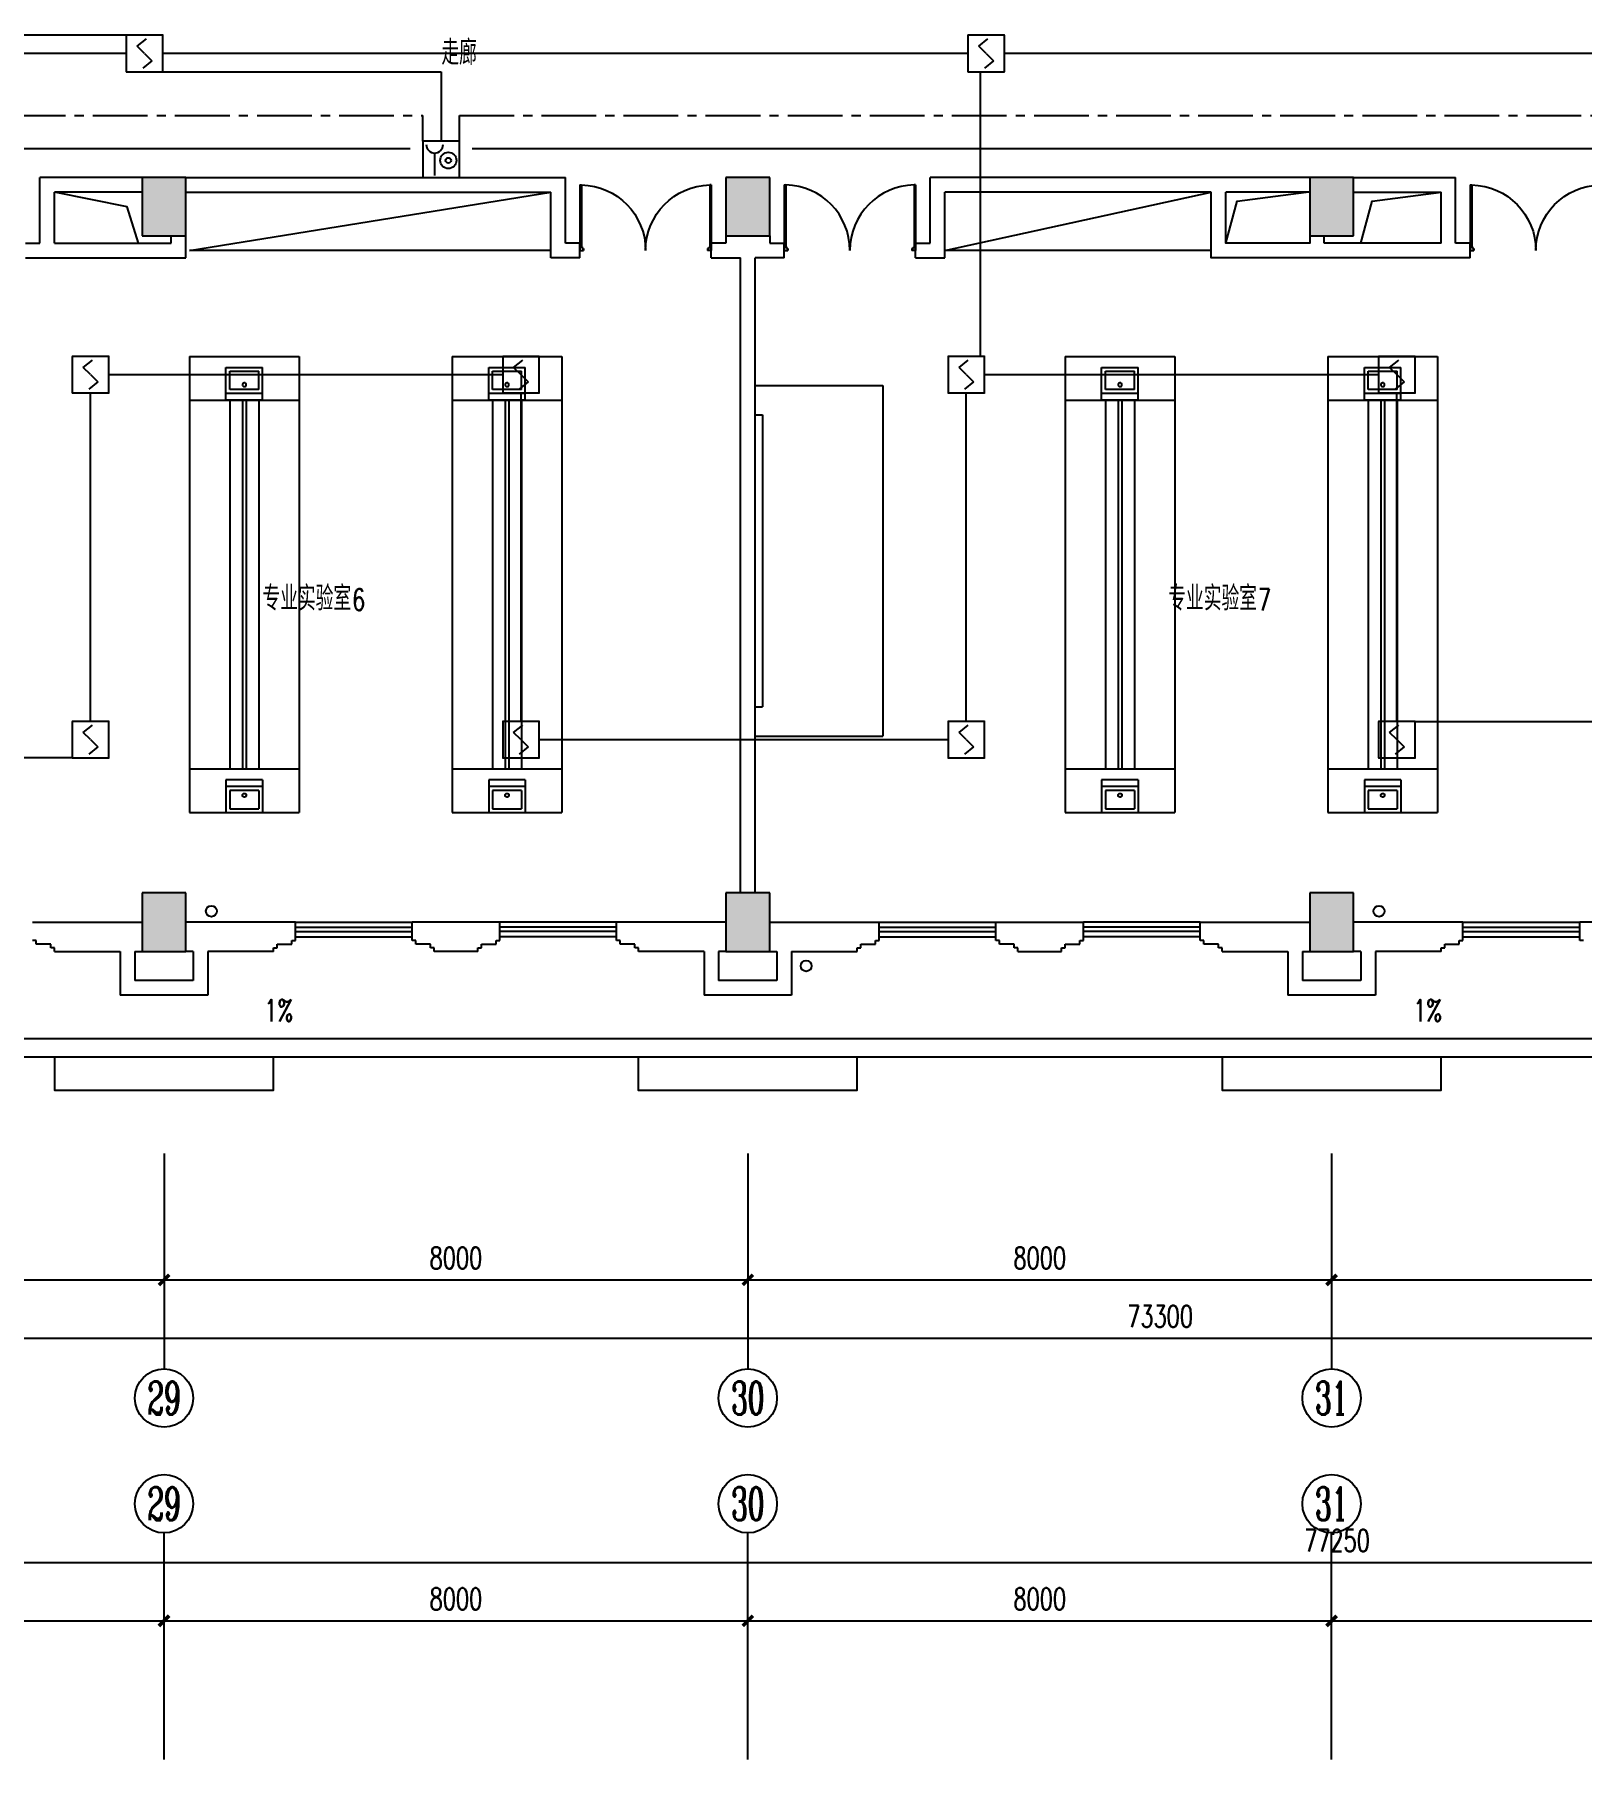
# Model space of a CAD drawing. Extents: x 190999 to 918899, y -200814 to 215286.
# Drawn here: x 586010 to 607210, y -57685 to -34054 of the extents above; entities that cross this region are included whole.
import ezdxf
from ezdxf.enums import TextEntityAlignment as Align

# ---------------------------------------------------------------- set-up
doc = ezdxf.new("R2010")
doc.units = 0
doc.header["$LTSCALE"] = 1000
doc.header["$MEASUREMENT"] = 0
doc.linetypes.add('CENTER2', pattern=[1.125, 0.75, -0.125, 0.125, -0.125])
doc.layers.get('Defpoints').update_dxf_attribs({"color": 1})
for name, color, linetype in [('00-EQUIP', 3, 'Continuous'), ('00-WIRE-4', 6, 'Continuous'), ('A-墙线', 2, 'Continuous'), ('A-外包装修', 250, 'Continuous'), ('A-外窗', 145, 'Continuous'), ('A-家具', 250, 'Continuous'), ('A-门', 167, 'Continuous'), ('AXIS', 3, 'Continuous'), ('AXIS_TEXT', 7, 'Continuous'), ('COLUMN', 2, 'Continuous'), ('PUB_HATCH', 250, 'Continuous'), ('PUB_TEXT', 7, 'Continuous'), ('屋面排水', 4, 'Continuous'), ('房间名称', 7, 'Continuous'), ('洞口线', 165, 'Continuous'), ('雨水管', 151, 'Continuous'), ('雨水管口', 6, 'Continuous')]:
    doc.layers.add(name, color=color, linetype=linetype)
doc.styles.add('_TCH_AXIS', font='COMPLEX', dxfattribs={"bigfont": 'GBCBIG'})
doc.styles.add('_TCH_DIM', font='SIMPLEX', dxfattribs={"bigfont": 'GBCBIG'})
doc.styles.add('COMPLEX', font='COMPLEX')
doc.styles.add('DIM_FONT', font='SIMPLEX', dxfattribs={"width": 0.7, "bigfont": 'GBCBIG'})
doc.styles.get("Standard").update_dxf_attribs({"font": 'simhei.ttf'})
doc.styles.add('XXK', font='romans.shx', dxfattribs={"width": 0.75, "bigfont": 'hzf.shx'})
doc.styles.add('zz-1', font='arial.ttf', dxfattribs={"width": 0.8})
doc.linetypes.add('4INE', pattern='A,1,-0.15,["4",XXK,S=0.3,R=0,X=-0.1,Y=-0.1],-0.25', length=1.4)
doc.dimstyles.new('DIMN', dxfattribs={"dimtxt": 300, "dimasz": 100, "dimexe": 250, "dimexo": 300, "dimgap": 150, "dimtad": 1, "dimdec": 0, "dimzin": 0, "dimdsep": 46, "dimtxsty": 'DIM_FONT', "dimblk": 'ARCHTICK', "dimcen": 0.09, "dimclrt": 7, "dimazin": 2, "dimtfac": 1, "dimtdec": 0, "dimtix": 1, "dimtmove": 2, "dimatfit": 3, "dimfxl": 0, "dimtolj": 1, "dimtzin": 0, "dimarcsym": 0})

# ---------------------------------------------------------------- blocks, each defined once
blk = doc.blocks.new('m1800')
at = {"layer": 'A-墙线'}
for p, q in [((-900, -100), (-900, 100)), ((900, -100), (900, 100))]:
    blk.add_line(p, q, dxfattribs=at)
at = {"layer": 'A-门'}
for p, q in [((-900, 900), (-900, 0)), ((-900, 900), (-880, 900)), ((-880, 900), (-880, 50)), ((880, 900), (880, 50)), ((900, 900), (880, 900)), ((900, 900), (900, 0)), ((-900, 50), (-870, 50)), ((-900, 0), (-850, 0)), ((-870, 50), (-870, 30)), ((-870, 30), (-850, 30)), ((-850, 30), (-850, 0)), ((850, 30), (850, 0)), ((870, 30), (850, 30)), ((900, 0), (850, 0)), ((870, 50), (870, 30)), ((900, 50), (870, 50))]:
    blk.add_line(p, q, dxfattribs=at)
for centre, start, end in [((-900, 0), 0, 88.7267), ((900, 0), 91.2733, 180)]:
    blk.add_arc(centre, 900, start, end, dxfattribs=at)
blk = doc.blocks.new('_ArchTick')
at = {"const_width": 0.5}
blk.add_lwpolyline([(-0.7, -0.7), (0.7, 0.7)], dxfattribs=at)
blk = doc.blocks.new('*D1499')
at = {"layer": 'AXIS', "color": 0, "lineweight": -2}
for p, q in [((603785, -57385), (603785, -55535)), ((611785, -57385), (611785, -55535)), ((603785, -55785), (611785, -55785))]:
    blk.add_line(p, q, dxfattribs=at)
at = {"layer": 'Defpoints', "color": 0}
for p in [(611785, -55785), (603785, -57685), (611785, -57685)]:
    blk.add_point(p, dxfattribs=at)
at = {"layer": 'AXIS', "color": 0, "lineweight": -2, "xscale": 100, "yscale": 100, "zscale": 100, "rotation": 180}
blk.add_blockref('_ArchTick', (603785, -55785), dxfattribs=at)
at = {"layer": 'AXIS', "color": 0, "lineweight": -2, "xscale": 100, "yscale": 100, "zscale": 100}
blk.add_blockref('_ArchTick', (611785, -55785), dxfattribs=at)
at = {"layer": 'AXIS', "color": 7, "insert": (607785, -55485), "char_height": 300, "attachment_point": 5, "style": 'DIM_FONT'}
blk.add_mtext('\\A1;8000', dxfattribs=at)
blk = doc.blocks.new('*D1500')
at = {"layer": 'AXIS', "color": 0, "lineweight": -2}
for p, q in [((595785, -57385), (595785, -55535)), ((603785, -57385), (603785, -55535)), ((595785, -55785), (603785, -55785))]:
    blk.add_line(p, q, dxfattribs=at)
at = {"layer": 'Defpoints', "color": 0}
for p in [(603785, -55785), (595785, -57685), (603785, -57685)]:
    blk.add_point(p, dxfattribs=at)
at = {"layer": 'AXIS', "color": 0, "lineweight": -2, "xscale": 100, "yscale": 100, "zscale": 100, "rotation": 180}
blk.add_blockref('_ArchTick', (595785, -55785), dxfattribs=at)
at = {"layer": 'AXIS', "color": 0, "lineweight": -2, "xscale": 100, "yscale": 100, "zscale": 100}
blk.add_blockref('_ArchTick', (603785, -55785), dxfattribs=at)
at = {"layer": 'AXIS', "color": 7, "insert": (599785, -55485), "char_height": 300, "attachment_point": 5, "style": 'DIM_FONT'}
blk.add_mtext('\\A1;8000', dxfattribs=at)
blk = doc.blocks.new('*D1501')
at = {"layer": 'AXIS', "color": 0, "lineweight": -2}
for p, q in [((587785, -57385), (587785, -55535)), ((595785, -57385), (595785, -55535)), ((587785, -55785), (595785, -55785))]:
    blk.add_line(p, q, dxfattribs=at)
at = {"layer": 'Defpoints', "color": 0}
for p in [(595785, -55785), (587785, -57685), (595785, -57685)]:
    blk.add_point(p, dxfattribs=at)
at = {"layer": 'AXIS', "color": 0, "lineweight": -2, "xscale": 100, "yscale": 100, "zscale": 100, "rotation": 180}
blk.add_blockref('_ArchTick', (587785, -55785), dxfattribs=at)
at = {"layer": 'AXIS', "color": 0, "lineweight": -2, "xscale": 100, "yscale": 100, "zscale": 100}
blk.add_blockref('_ArchTick', (595785, -55785), dxfattribs=at)
at = {"layer": 'AXIS', "color": 7, "insert": (591785, -55485), "char_height": 300, "attachment_point": 5, "style": 'DIM_FONT'}
blk.add_mtext('\\A1;8000', dxfattribs=at)
blk = doc.blocks.new('*D1502')
at = {"layer": 'AXIS', "color": 0, "lineweight": -2}
for p, q in [((579785, -57385), (579785, -55535)), ((587785, -57385), (587785, -55535)), ((579785, -55785), (587785, -55785))]:
    blk.add_line(p, q, dxfattribs=at)
at = {"layer": 'Defpoints', "color": 0}
for p in [(587785, -55785), (579785, -57685), (587785, -57685)]:
    blk.add_point(p, dxfattribs=at)
at = {"layer": 'AXIS', "color": 0, "lineweight": -2, "xscale": 100, "yscale": 100, "zscale": 100, "rotation": 180}
blk.add_blockref('_ArchTick', (579785, -55785), dxfattribs=at)
at = {"layer": 'AXIS', "color": 0, "lineweight": -2, "xscale": 100, "yscale": 100, "zscale": 100}
blk.add_blockref('_ArchTick', (587785, -55785), dxfattribs=at)
at = {"layer": 'AXIS', "color": 7, "insert": (583785, -55485), "char_height": 300, "attachment_point": 5, "style": 'DIM_FONT'}
blk.add_mtext('\\A1;8000', dxfattribs=at)
blk = doc.blocks.new('*D1506')
at = {"layer": 'AXIS', "color": 0, "lineweight": -2}
for p, q in [((565235, -57385), (565235, -54735)), ((642484, -57385), (642484, -54735)), ((565235, -54985), (642484, -54985))]:
    blk.add_line(p, q, dxfattribs=at)
at = {"layer": 'Defpoints', "color": 0}
for p in [(642484, -54985), (565235, -57685), (642484, -57685)]:
    blk.add_point(p, dxfattribs=at)
at = {"layer": 'AXIS', "color": 0, "lineweight": -2, "xscale": 100, "yscale": 100, "zscale": 100, "rotation": 180}
blk.add_blockref('_ArchTick', (565235, -54985), dxfattribs=at)
at = {"layer": 'AXIS', "color": 0, "lineweight": -2, "xscale": 100, "yscale": 100, "zscale": 100}
blk.add_blockref('_ArchTick', (642484, -54985), dxfattribs=at)
at = {"layer": 'AXIS', "color": 7, "insert": (603859, -54685), "char_height": 300, "attachment_point": 5, "style": 'DIM_FONT'}
blk.add_mtext('\\A1;77250', dxfattribs=at)
blk = doc.blocks.new('*D1567')
at = {"layer": 'AXIS', "color": 0, "lineweight": -2}
for p, q in [((603785, -49714), (603785, -51364)), ((611785, -49714), (611785, -51364)), ((603785, -51114), (611785, -51114))]:
    blk.add_line(p, q, dxfattribs=at)
at = {"layer": 'Defpoints', "color": 0}
for p in [(603785, -49414), (611785, -49414), (611785, -51114)]:
    blk.add_point(p, dxfattribs=at)
at = {"layer": 'AXIS', "color": 0, "lineweight": -2, "xscale": 100, "yscale": 100, "zscale": 100, "rotation": 180}
blk.add_blockref('_ArchTick', (603785, -51114), dxfattribs=at)
at = {"layer": 'AXIS', "color": 0, "lineweight": -2, "xscale": 100, "yscale": 100, "zscale": 100}
blk.add_blockref('_ArchTick', (611785, -51114), dxfattribs=at)
at = {"layer": 'AXIS', "color": 7, "insert": (607785, -50814), "char_height": 300, "attachment_point": 5, "style": 'DIM_FONT'}
blk.add_mtext('\\A1;8000', dxfattribs=at)
blk = doc.blocks.new('*D1568')
at = {"layer": 'AXIS', "color": 0, "lineweight": -2}
for p, q in [((595785, -49714), (595785, -51364)), ((603785, -49714), (603785, -51364)), ((595785, -51114), (603785, -51114))]:
    blk.add_line(p, q, dxfattribs=at)
at = {"layer": 'Defpoints', "color": 0}
for p in [(595785, -49414), (603785, -49414), (603785, -51114)]:
    blk.add_point(p, dxfattribs=at)
at = {"layer": 'AXIS', "color": 0, "lineweight": -2, "xscale": 100, "yscale": 100, "zscale": 100, "rotation": 180}
blk.add_blockref('_ArchTick', (595785, -51114), dxfattribs=at)
at = {"layer": 'AXIS', "color": 0, "lineweight": -2, "xscale": 100, "yscale": 100, "zscale": 100}
blk.add_blockref('_ArchTick', (603785, -51114), dxfattribs=at)
at = {"layer": 'AXIS', "color": 7, "insert": (599785, -50814), "char_height": 300, "attachment_point": 5, "style": 'DIM_FONT'}
blk.add_mtext('\\A1;8000', dxfattribs=at)
blk = doc.blocks.new('*D1569')
at = {"layer": 'AXIS', "color": 0, "lineweight": -2}
for p, q in [((587785, -49714), (587785, -51364)), ((595785, -49714), (595785, -51364)), ((587785, -51114), (595785, -51114))]:
    blk.add_line(p, q, dxfattribs=at)
at = {"layer": 'Defpoints', "color": 0}
for p in [(587785, -49414), (595785, -49414), (595785, -51114)]:
    blk.add_point(p, dxfattribs=at)
at = {"layer": 'AXIS', "color": 0, "lineweight": -2, "xscale": 100, "yscale": 100, "zscale": 100, "rotation": 180}
blk.add_blockref('_ArchTick', (587785, -51114), dxfattribs=at)
at = {"layer": 'AXIS', "color": 0, "lineweight": -2, "xscale": 100, "yscale": 100, "zscale": 100}
blk.add_blockref('_ArchTick', (595785, -51114), dxfattribs=at)
at = {"layer": 'AXIS', "color": 7, "insert": (591785, -50814), "char_height": 300, "attachment_point": 5, "style": 'DIM_FONT'}
blk.add_mtext('\\A1;8000', dxfattribs=at)
blk = doc.blocks.new('*D1570')
at = {"layer": 'AXIS', "color": 0, "lineweight": -2}
for p, q in [((579785, -49714), (579785, -51364)), ((587785, -49714), (587785, -51364)), ((579785, -51114), (587785, -51114))]:
    blk.add_line(p, q, dxfattribs=at)
at = {"layer": 'Defpoints', "color": 0}
for p in [(579785, -49414), (587785, -49414), (587785, -51114)]:
    blk.add_point(p, dxfattribs=at)
at = {"layer": 'AXIS', "color": 0, "lineweight": -2, "xscale": 100, "yscale": 100, "zscale": 100, "rotation": 180}
blk.add_blockref('_ArchTick', (579785, -51114), dxfattribs=at)
at = {"layer": 'AXIS', "color": 0, "lineweight": -2, "xscale": 100, "yscale": 100, "zscale": 100}
blk.add_blockref('_ArchTick', (587785, -51114), dxfattribs=at)
at = {"layer": 'AXIS', "color": 7, "insert": (583785, -50814), "char_height": 300, "attachment_point": 5, "style": 'DIM_FONT'}
blk.add_mtext('\\A1;8000', dxfattribs=at)
blk = doc.blocks.new('*D1574')
at = {"layer": 'AXIS', "color": 0, "lineweight": -2}
for p, q in [((564785, -49714), (564785, -52164)), ((638085, -49714), (638085, -52164)), ((564785, -51914), (638085, -51914))]:
    blk.add_line(p, q, dxfattribs=at)
at = {"layer": 'Defpoints', "color": 0}
for p in [(564785, -49414), (638085, -49414), (638085, -51914)]:
    blk.add_point(p, dxfattribs=at)
at = {"layer": 'AXIS', "color": 0, "lineweight": -2, "xscale": 100, "yscale": 100, "zscale": 100, "rotation": 180}
blk.add_blockref('_ArchTick', (564785, -51914), dxfattribs=at)
at = {"layer": 'AXIS', "color": 0, "lineweight": -2, "xscale": 100, "yscale": 100, "zscale": 100}
blk.add_blockref('_ArchTick', (638085, -51914), dxfattribs=at)
at = {"layer": 'AXIS', "color": 7, "insert": (601435, -51614), "char_height": 300, "attachment_point": 5, "style": 'DIM_FONT'}
blk.add_mtext('\\A1;73300', dxfattribs=at)
blk = doc.blocks.new('_AXISO')
blk.add_circle((0, 0), 0.5)
at = {"layer": 'AXIS_TEXT', "style": 'COMPLEX', "width": 1.041667}
blk.add_attdef('A', text='', height=0.56, dxfattribs=at).set_placement((-0.25, -0.28), (0.25, -0.28), align=Align.FIT)
blk = doc.blocks.new('$plan$00001609')
at = {"linetype": 'Continuous'}
for p, q in [((0, -251), (0, 251)), ((0, 251), (450, 251)), ((93, -251), (93, 251)), ((450, 251), (450, -251)), ((146, -199), (146, 199)), ((146, 199), (397, 199)), ((397, 199), (397, -199)), ((146, -199), (397, -199)), ((0, -251), (450, -251))]:
    blk.add_line(p, q, dxfattribs=at)
blk.add_line((238, 2), (238, 0))
blk.add_arc((212, 0), 26, 4.716, 0, dxfattribs=at)
at = {"style": 'zz-1'}
for tag in ['YSIZE', 'XSIZE']:
    blk.add_attdef(tag, (0, 0), '', height=0.5, dxfattribs=at)
blk = doc.blocks.new('_LINKPT1')
at = {"color": 0}
blk.add_line((0, 0), (0, 0), dxfattribs=at)
blk = doc.blocks.new('3S1KCGW2')
for p, q in [((0.5, 0.5), (-0.5, 0.5)), ((-0.5, 0.5), (-0.5, -0.5)), ((0.5, -0.5), (0.5, 0.5)), ((-0.2, 0.2), (0.05, 0.4)), ((0, 0), (-0.2, 0.2)), ((0, 0), (0.2, -0.2)), ((0.2, -0.2), (-0.05, -0.4)), ((-0.5, -0.5), (0.5, -0.5))]:
    blk.add_line(p, q)
at = {"const_width": 0.04, "flags": 128}
blk.add_lwpolyline([(-0.5, -0.5), (-0.5, 0.5), (0.5, 0.5), (0.5, -0.5)], close=True, dxfattribs=at)
at = {"xscale": 0.002, "yscale": 0.002, "zscale": 0.002}
for p in [(0, 0.5), (-0.5, 0), (0.5, 0), (0, -0.5)]:
    blk.add_blockref('_LINKPT1', p, dxfattribs=at)
at = {"flags": 9}
blk.add_attdef('A', (0, 0), '', height=0.00002, dxfattribs=at)
blk = doc.blocks.new('3T1W6ZCM')
for p, q in [((0.5, 0.5), (-0.5, 0.5)), ((-0.5, 0.5), (-0.5, -0.5)), ((0.5, -0.5), (0.5, 0.5)), ((-0.178, 0.172), (-0.178, -0.443)), ((-0.5, -0.5), (0.5, -0.5))]:
    blk.add_line(p, q)
at = {"const_width": 0.04}
blk.add_lwpolyline([(-0.5, 0.5), (-0.5, -0.5), (0.5, -0.5), (0.5, 0.5)], close=True, dxfattribs=at)
for radius in [0.222, 0.074]:
    blk.add_circle((0.197, -0.03), radius)
blk.add_arc((-0.178, 0.403), 0.231, 180, 0)
at = {"xscale": 0.002, "yscale": 0.002, "zscale": 0.002}
for p in [(0, 0.5), (-0.5, 0), (0.5, 0), (0, -0.5)]:
    blk.add_blockref('_LINKPT1', p, dxfattribs=at)
at = {"flags": 9}
blk.add_attdef('A', (0, 0), '', height=0.00002, dxfattribs=at)

msp = doc.modelspace()

# ---------------------------------------------------------------- hatches: boundary and pattern name
at = {"layer": 'PUB_HATCH'}
for points in [[(587484.6, -36813.5), (588084.6, -36813.5), (588084.6, -36013.5), (587484.6, -36013.5)], [(595484.6, -36813.5), (596084.6, -36813.5), (596084.6, -36013.5), (595484.6, -36013.5)], [(603484.6, -36813.5), (604084.6, -36813.5), (604084.6, -36013.5), (603484.6, -36013.5)], [(587484.6, -46613.5), (588084.6, -46613.5), (588084.6, -45813.5), (587484.6, -45813.5)], [(595484.6, -46613.5), (596084.6, -46613.5), (596084.6, -45813.5), (595484.6, -45813.5)], [(603484.6, -46613.5), (604084.6, -46613.5), (604084.6, -45813.5), (603484.6, -45813.5)]]:
    msp.add_hatch(color=256, dxfattribs=at).paths.add_polyline_path(points)

# ---------------------------------------------------------------- linework, layer by layer
at = {"layer": '00-WIRE-4'}
for p, q in [((587267.9, -34063.5), (583334.3, -34063.5)), ((587267.9, -34313.5), (576234.6, -34313.5)), ((598801.2, -34313.5), (587767.9, -34313.5)), ((610334.6, -34313.5), (599301.2, -34313.5)), ((587767.9, -34563.5), (591582, -34563.5)), ((591582, -34563.5), (591582, -35513.5)), ((598975.2, -38469), (598975.2, -34563.5)), ((587028.1, -38713.5), (592425.6, -38713.5)), ((599029.3, -38713.5), (604429.3, -38713.5)), ((586778.1, -43463.5), (586778.1, -38963.5)), ((592675.6, -38963.5), (592675.6, -43463.5)), ((598779.3, -43463.5), (598779.3, -38963.5)), ((604679.3, -43463.5), (604679.3, -38963.5)), ((604929.3, -43463.5), (609479.3, -43463.5)), ((592925.6, -43713.5), (598529.3, -43713.5)), ((586528.1, -43963.5), (581729.3, -43963.5))]:
    msp.add_line(p, q, dxfattribs=at)
at = {"layer": '00-WIRE-4', "linetype": 'CENTER2'}
for p, q in [((571059.6, -35163.5), (591332, -35163.5)), ((591332, -35513.5), (591332, -35163.5)), ((591832, -35163.5), (610409.6, -35163.5)), ((591832, -35513.5), (591832, -35163.5))]:
    msp.add_line(p, q, dxfattribs=at)
at = {"layer": '00-WIRE-4', "linetype": '4INE'}
for p, q in [((577774.6, -35613.5), (591157, -35613.5)), ((592007, -35613.5), (608994.6, -35613.5))]:
    msp.add_line(p, q, dxfattribs=at)
at = {"layer": 'A-墙线'}
for p, q in [((586084.6, -36913.5), (586084.6, -36013.5)), ((587484.6, -36013.5), (586084.6, -36013.5)), ((588084.6, -36013.5), (593284.6, -36013.5)), ((593284.6, -36913.5), (593284.6, -36013.5)), ((603484.6, -36013.5), (598284.6, -36013.5)), ((598284.6, -36913.5), (598284.6, -36013.5)), ((604084.6, -36013.5), (605484.6, -36013.5)), ((605484.6, -36913.5), (605484.6, -36013.5)), ((586284.6, -36913.5), (586284.6, -36213.5)), ((587484.6, -36213.5), (586284.6, -36213.5)), ((588084.6, -36213.5), (593084.6, -36213.5)), ((593084.6, -37113.5), (593084.6, -36213.5)), ((602134.6, -36213.5), (598484.6, -36213.5)), ((598484.6, -37113.5), (598484.6, -36213.5)), ((603484.6, -36213.5), (602334.6, -36213.5)), ((604084.6, -36213.5), (605284.6, -36213.5)), ((605284.6, -36913.5), (605284.6, -36213.5)), ((587884.6, -36913.5), (587884.6, -36813.5)), ((588084.6, -37113.5), (588084.6, -36813.5)), ((595484.6, -36813.5), (595484.6, -36913.5)), ((596084.6, -36813.5), (596084.6, -36913.5)), ((603684.6, -36913.5), (603684.6, -36813.5)), ((585884.6, -36913.5), (586084.6, -36913.5)), ((586284.6, -36913.5), (587884.6, -36913.5)), ((593484.6, -36913.5), (593284.6, -36913.5)), ((595484.6, -36913.5), (595284.6, -36913.5)), ((596084.6, -36913.5), (596284.6, -36913.5)), ((598084.6, -36913.5), (598284.6, -36913.5)), ((605284.6, -36913.5), (603684.6, -36913.5)), ((605684.6, -36913.5), (605484.6, -36913.5)), ((585884.6, -37113.5), (588084.6, -37113.5)), ((593484.6, -37113.5), (593084.6, -37113.5)), ((595284.6, -37113.5), (595684.6, -37113.5)), ((595684.6, -45813.5), (595684.6, -37113.5)), ((595884.6, -45813.5), (595884.6, -37113.5)), ((596284.6, -37113.5), (595884.6, -37113.5)), ((598084.6, -37113.5), (598484.6, -37113.5)), ((585984.6, -46213.5), (587484.6, -46213.5)), ((589584.6, -46213.5), (588084.6, -46213.5)), ((589584.6, -46463.5), (589584.6, -46213.5)), ((592384.6, -46213.5), (591184.6, -46213.5)), ((591184.6, -46463.5), (591184.6, -46213.5)), ((592384.6, -46463.5), (592384.6, -46213.5)), ((595484.6, -46213.5), (593984.6, -46213.5)), ((593984.6, -46463.5), (593984.6, -46213.5)), ((596084.6, -46213.5), (597584.6, -46213.5)), ((597584.6, -46463.5), (597584.6, -46213.5)), ((599184.6, -46213.5), (600384.6, -46213.5)), ((599184.6, -46463.5), (599184.6, -46213.5)), ((600384.6, -46463.5), (600384.6, -46213.5)), ((601984.6, -46213.5), (603484.6, -46213.5)), ((601984.6, -46463.5), (601984.6, -46213.5)), ((605584.6, -46213.5), (604084.6, -46213.5)), ((605584.6, -46463.5), (605584.6, -46213.5)), ((607684.6, -46213.5), (607184.6, -46213.5)), ((607184.6, -46463.5), (607184.6, -46213.5)), ((586034.6, -46463.5), (585984.6, -46463.5)), ((586034.6, -46513.5), (586034.6, -46463.5)), ((586234.6, -46513.5), (586034.6, -46513.5)), ((586234.6, -46563.5), (586234.6, -46513.5)), ((589334.6, -46563.5), (589334.6, -46513.5)), ((589334.6, -46513.5), (589534.6, -46513.5)), ((589534.6, -46463.5), (589584.6, -46463.5)), ((589534.6, -46513.5), (589534.6, -46463.5)), ((591234.6, -46463.5), (591184.6, -46463.5)), ((591234.6, -46513.5), (591234.6, -46463.5)), ((591434.6, -46513.5), (591234.6, -46513.5)), ((591434.6, -46563.5), (591434.6, -46513.5)), ((592134.6, -46563.5), (592134.6, -46513.5)), ((592134.6, -46513.5), (592334.6, -46513.5)), ((592334.6, -46463.5), (592384.6, -46463.5)), ((592334.6, -46513.5), (592334.6, -46463.5)), ((594034.6, -46463.5), (593984.6, -46463.5)), ((594034.6, -46513.5), (594034.6, -46463.5)), ((594234.6, -46513.5), (594034.6, -46513.5)), ((594234.6, -46563.5), (594234.6, -46513.5)), ((597334.6, -46563.5), (597334.6, -46513.5)), ((597334.6, -46513.5), (597534.6, -46513.5)), ((597534.6, -46463.5), (597584.6, -46463.5)), ((597534.6, -46513.5), (597534.6, -46463.5)), ((599234.6, -46463.5), (599184.6, -46463.5)), ((599234.6, -46513.5), (599234.6, -46463.5)), ((599434.6, -46513.5), (599234.6, -46513.5)), ((599434.6, -46563.5), (599434.6, -46513.5)), ((600134.6, -46563.5), (600134.6, -46513.5)), ((600134.6, -46513.5), (600334.6, -46513.5)), ((600334.6, -46463.5), (600384.6, -46463.5)), ((600334.6, -46513.5), (600334.6, -46463.5)), ((602034.6, -46463.5), (601984.6, -46463.5)), ((602034.6, -46513.5), (602034.6, -46463.5)), ((602234.6, -46513.5), (602034.6, -46513.5)), ((602234.6, -46563.5), (602234.6, -46513.5)), ((605334.6, -46563.5), (605334.6, -46513.5)), ((605334.6, -46513.5), (605534.6, -46513.5)), ((605534.6, -46463.5), (605584.6, -46463.5)), ((605534.6, -46513.5), (605534.6, -46463.5)), ((607234.6, -46463.5), (607184.6, -46463.5)), ((586284.6, -46563.5), (586234.6, -46563.5)), ((586284.6, -46613.5), (586284.6, -46563.5)), ((586284.6, -46613.5), (587184.6, -46613.5)), ((587184.6, -46613.5), (587184.6, -47213.5)), ((587384.6, -46613.5), (587484.6, -46613.5)), ((587384.6, -46613.5), (587384.6, -47013.5)), ((588184.6, -46613.5), (588084.6, -46613.5)), ((588184.6, -46613.5), (588184.6, -47013.5)), ((589284.6, -46613.5), (588384.6, -46613.5)), ((588384.6, -46613.5), (588384.6, -47213.5)), ((589284.6, -46613.5), (589284.6, -46563.5)), ((589284.6, -46563.5), (589334.6, -46563.5)), ((591484.6, -46563.5), (591434.6, -46563.5)), ((591484.6, -46613.5), (591484.6, -46563.5)), ((592084.6, -46613.5), (591484.6, -46613.5)), ((592084.6, -46613.5), (592084.6, -46563.5)), ((592084.6, -46563.5), (592134.6, -46563.5)), ((594284.6, -46563.5), (594234.6, -46563.5)), ((594284.6, -46613.5), (594284.6, -46563.5)), ((595184.6, -46613.5), (594284.6, -46613.5)), ((595184.6, -46613.5), (595184.6, -47213.5)), ((595484.6, -46613.5), (595384.6, -46613.5)), ((595384.6, -46613.5), (595384.6, -47013.5)), ((596084.6, -46613.5), (596184.6, -46613.5)), ((596184.6, -46613.5), (596184.6, -47013.5)), ((596384.6, -46613.5), (597284.6, -46613.5)), ((596384.6, -46613.5), (596384.6, -47213.5)), ((597284.6, -46613.5), (597284.6, -46563.5)), ((597284.6, -46563.5), (597334.6, -46563.5)), ((599484.6, -46563.5), (599434.6, -46563.5)), ((599484.6, -46613.5), (599484.6, -46563.5)), ((599484.6, -46613.5), (600084.6, -46613.5)), ((600084.6, -46613.5), (600084.6, -46563.5)), ((600084.6, -46563.5), (600134.6, -46563.5)), ((602284.6, -46563.5), (602234.6, -46563.5)), ((602284.6, -46613.5), (602284.6, -46563.5)), ((602284.6, -46613.5), (603184.6, -46613.5)), ((603184.6, -46613.5), (603184.6, -47213.5)), ((603384.6, -46613.5), (603484.6, -46613.5)), ((603384.6, -46613.5), (603384.6, -47013.5)), ((604184.6, -46613.5), (604084.6, -46613.5)), ((604184.6, -46613.5), (604184.6, -47013.5)), ((605284.6, -46613.5), (604384.6, -46613.5)), ((604384.6, -46613.5), (604384.6, -47213.5)), ((605284.6, -46613.5), (605284.6, -46563.5)), ((605284.6, -46563.5), (605334.6, -46563.5)), ((588184.6, -47013.5), (587384.6, -47013.5)), ((596184.6, -47013.5), (595384.6, -47013.5)), ((604184.6, -47013.5), (603384.6, -47013.5)), ((588384.6, -47213.5), (587184.6, -47213.5)), ((596384.6, -47213.5), (595184.6, -47213.5)), ((604384.6, -47213.5), (603184.6, -47213.5))]:
    msp.add_line(p, q, dxfattribs=at)
for points in [[(605684.6, -37113.5), (602134.6, -37113.5), (602134.6, -36213.5)], [(603484.6, -36813.5), (603484.6, -36913.5), (602334.6, -36913.5), (602334.6, -36213.5)]]:
    msp.add_lwpolyline(points, dxfattribs=at)
at = {"layer": 'A-外包装修'}
for p, q in [((629634.6, -47813.7), (565484.6, -47813.7)), ((629884.6, -48063.7), (565234.6, -48063.7))]:
    msp.add_line(p, q, dxfattribs=at)
for points in [[(586284.2, -48063.7), (586284.2, -48513.9), (589284.9, -48513.9), (589284.9, -48063.7)], [(594284.2, -48063.7), (594284.2, -48513.9), (597284.9, -48513.9), (597284.9, -48063.7)], [(602284.2, -48063.7), (602284.2, -48513.9), (605284.9, -48513.9), (605284.9, -48063.7)]]:
    msp.add_lwpolyline(points, dxfattribs=at)
at = {"layer": 'A-外窗'}
for p, q in [((589584.6, -46213.5), (591184.6, -46213.5)), ((589584.6, -46283.5), (591184.6, -46283.5)), ((593984.6, -46213.5), (592384.6, -46213.5)), ((593984.6, -46283.5), (592384.6, -46283.5)), ((597584.6, -46213.5), (599184.6, -46213.5)), ((597584.6, -46283.5), (599184.6, -46283.5)), ((601984.6, -46213.5), (600384.6, -46213.5)), ((601984.6, -46283.5), (600384.6, -46283.5)), ((605584.6, -46213.5), (607184.6, -46213.5)), ((605584.6, -46283.5), (607184.6, -46283.5)), ((589584.6, -46343.5), (591184.6, -46343.5)), ((589584.6, -46413.5), (591184.6, -46413.5)), ((593984.6, -46343.5), (592384.6, -46343.5)), ((593984.6, -46413.5), (592384.6, -46413.5)), ((597584.6, -46343.5), (599184.6, -46343.5)), ((597584.6, -46413.5), (599184.6, -46413.5)), ((601984.6, -46343.5), (600384.6, -46343.5)), ((601984.6, -46413.5), (600384.6, -46413.5)), ((605584.6, -46343.5), (607184.6, -46343.5)), ((605584.6, -46413.5), (607184.6, -46413.5))]:
    msp.add_line(p, q, dxfattribs=at)
at = {"layer": 'A-家具'}
for p, q in [((588134.6, -37013.5), (593084.6, -36213.5)), ((598484.6, -37013.5), (602134.6, -36213.5)), ((593084.6, -37013.5), (588134.6, -37013.5)), ((602134.6, -37013.5), (598484.6, -37013.5)), ((588134.6, -38463.5), (588134.6, -44713.5)), ((588134.6, -38463.5), (589634.6, -38463.5)), ((589634.6, -38463.5), (589634.6, -44713.5)), ((591734.6, -38463.5), (591734.6, -44713.5)), ((591734.6, -38463.5), (593234.6, -38463.5)), ((593234.6, -38463.5), (593234.6, -44713.5)), ((600134.6, -38463.5), (600134.6, -44713.5)), ((600134.6, -38463.5), (601634.6, -38463.5)), ((601634.6, -38463.5), (601634.6, -44713.5)), ((603734.6, -38463.5), (603734.6, -44713.5)), ((603734.6, -38463.5), (605234.6, -38463.5)), ((605234.6, -38463.5), (605234.6, -44713.5)), ((595884.6, -38863.5), (597634.6, -38863.5)), ((597634.6, -38863.5), (597634.6, -43663.5)), ((588134.6, -39063.5), (589634.6, -39063.5)), ((588684.6, -39063.5), (588684.6, -44113.5)), ((588859.6, -39063.5), (588859.6, -44113.5)), ((588909.6, -39063.5), (588909.6, -44113.5)), ((589084.6, -39063.5), (589084.6, -44113.5)), ((591734.6, -39063.5), (593234.6, -39063.5)), ((592284.6, -39063.5), (592284.6, -44113.5)), ((592459.6, -39063.5), (592459.6, -44113.5)), ((592509.6, -39063.5), (592509.6, -44113.5)), ((592684.6, -39063.5), (592684.6, -44113.5)), ((600134.6, -39063.5), (601634.6, -39063.5)), ((600684.6, -39063.5), (600684.6, -44113.5)), ((600859.6, -39063.5), (600859.6, -44113.5)), ((600909.6, -39063.5), (600909.6, -44113.5)), ((601084.6, -39063.5), (601084.6, -44113.5)), ((603734.6, -39063.5), (605234.6, -39063.5)), ((604284.6, -39063.5), (604284.6, -44113.5)), ((604459.6, -39063.5), (604459.6, -44113.5)), ((604509.6, -39063.5), (604509.6, -44113.5)), ((604684.6, -39063.5), (604684.6, -44113.5)), ((595884.6, -39263.5), (595984.6, -39263.5)), ((595984.6, -39263.5), (595984.6, -43263.5)), ((595884.6, -43263.5), (595984.6, -43263.5)), ((595884.6, -43663.5), (597634.6, -43663.5)), ((588134.6, -44113.5), (589634.6, -44113.5)), ((591734.6, -44113.5), (593234.6, -44113.5)), ((600134.6, -44113.5), (601634.6, -44113.5)), ((603734.6, -44113.5), (605234.6, -44113.5)), ((588134.6, -44713.5), (589634.6, -44713.5)), ((591734.6, -44713.5), (593234.6, -44713.5)), ((600134.6, -44713.5), (601634.6, -44713.5)), ((603734.6, -44713.5), (605234.6, -44713.5))]:
    msp.add_line(p, q, dxfattribs=at)
at = {"layer": 'AXIS'}
for p, q in [((587784.6, -49383.5), (587784.6, -52332.6)), ((595784.6, -49383.5), (595784.6, -52332.6)), ((603784.6, -49383.5), (603784.6, -52332.6)), ((587784.6, -57684.5), (587784.6, -54580.9)), ((595784.6, -57684.5), (595784.6, -54580.9)), ((603784.6, -57684.5), (603784.6, -54580.9))]:
    msp.add_line(p, q, dxfattribs=at)
at = {"layer": 'COLUMN'}
for p, q in [((588084.6, -36013.5), (587484.6, -36013.5)), ((587484.6, -36013.5), (587484.6, -36813.5)), ((588084.6, -36813.5), (588084.6, -36013.5)), ((596084.6, -36013.5), (595484.6, -36013.5)), ((595484.6, -36013.5), (595484.6, -36813.5)), ((596084.6, -36813.5), (596084.6, -36013.5)), ((604084.6, -36013.5), (603484.6, -36013.5)), ((603484.6, -36013.5), (603484.6, -36813.5)), ((604084.6, -36813.5), (604084.6, -36013.5)), ((587484.6, -36813.5), (588084.6, -36813.5)), ((595484.6, -36813.5), (596084.6, -36813.5)), ((603484.6, -36813.5), (604084.6, -36813.5)), ((588084.6, -45813.5), (587484.6, -45813.5)), ((587484.6, -45813.5), (587484.6, -46613.5)), ((588084.6, -46613.5), (588084.6, -45813.5)), ((596084.6, -45813.5), (595484.6, -45813.5)), ((595484.6, -45813.5), (595484.6, -46613.5)), ((596084.6, -46613.5), (596084.6, -45813.5)), ((604084.6, -45813.5), (603484.6, -45813.5)), ((603484.6, -45813.5), (603484.6, -46613.5)), ((604084.6, -46613.5), (604084.6, -45813.5)), ((587484.6, -46613.5), (588084.6, -46613.5)), ((595484.6, -46613.5), (596084.6, -46613.5)), ((603484.6, -46613.5), (604084.6, -46613.5))]:
    msp.add_line(p, q, dxfattribs=at)
at = {"layer": '屋面排水'}
for points in [[(589709.8, -47423.7, 0, 0, 0), (591102.2, -47423.7, 80, 0, 0), (591402.2, -47423.7, 0, 0, 0)], [(604692.3, -47423.7, 0, 0, 0), (603300, -47423.7, 80, 0, 0), (603000, -47423.7, 0, 0, 0)]]:
    msp.add_lwpolyline(points, format="xyseb", dxfattribs=at)
at = {"layer": '洞口线', "ltscale": 2}
for points in [[(587434.6, -36913.5), (587280.5, -36415.2), (586284.6, -36213.5)], [(602334.6, -36913.5), (602492.9, -36338.6), (603434.6, -36213.5)], [(604184.6, -36913.5), (604342.9, -36338.6), (605284.6, -36213.5)]]:
    msp.add_lwpolyline(points, dxfattribs=at)
at = {"layer": '雨水管'}
for centre in [(588434.6, -46063.5), (604434.6, -46063.5)]:
    msp.add_circle(centre, 75, dxfattribs=at)
at = {"layer": '雨水管口'}
msp.add_circle((596584.6, -46813.5), 75, dxfattribs=at)

# ---------------------------------------------------------------- block references
at = {"layer": '00-EQUIP', "xscale": 500, "yscale": 500, "zscale": 500}
for name, p in [('3S1KCGW2', (587517.9, -34313.5)), ('3S1KCGW2', (599051.2, -34313.5)), ('3T1W6ZCM', (591582, -35763.5)), ('3S1KCGW2', (586778.1, -38713.5)), ('3S1KCGW2', (592675.6, -38713.5)), ('3S1KCGW2', (598779.3, -38713.5)), ('3S1KCGW2', (604679.3, -38713.5)), ('3S1KCGW2', (586778.1, -43713.5)), ('3S1KCGW2', (592675.6, -43713.5)), ('3S1KCGW2', (598779.3, -43713.5)), ('3S1KCGW2', (604679.3, -43713.5))]:
    msp.add_blockref(name, p, dxfattribs=at)
at = {"layer": 'A-家具', "rotation": 90}
for p in [(588884.6, -39063.5), (592484.6, -39063.5), (600884.6, -39063.5), (604484.6, -39063.5)]:
    msp.add_blockref('$plan$00001609', p, dxfattribs=at)
at = {"layer": 'A-家具', "yscale": -1, "rotation": 270}
for p in [(588884.6, -44263.5), (592484.6, -44263.5), (600884.6, -44263.5), (604484.6, -44263.5)]:
    msp.add_blockref('$plan$00001609', p, dxfattribs=at)
at = {"layer": 'A-门', "xscale": -1}
for p in [(594384.6, -37013.5), (606584.6, -37013.5)]:
    msp.add_blockref('m1800', p, dxfattribs=at)
at = {"layer": 'A-门'}
msp.add_blockref('m1800', (597184.6, -37013.5), dxfattribs=at)
at = {"layer": 'AXIS'}
ref = msp.add_blockref('_AXISO', (587784.6, -52732.6), dxfattribs=dict(at, xscale=800, yscale=800, zscale=800))
ref.add_attrib('A', '29', dxfattribs={"layer": 'AXIS_TEXT', "height": 452.55, "style": '_TCH_AXIS', "width": 0.617647}).set_placement((587558.3, -52958.9), (588010.9, -52958.9), align=Align.FIT)
ref = msp.add_blockref('_AXISO', (595784.6, -52732.6), dxfattribs=dict(at, xscale=800, yscale=800, zscale=800))
ref.add_attrib('A', '30', dxfattribs={"layer": 'AXIS_TEXT', "height": 452.55, "style": '_TCH_AXIS', "width": 0.636364}).set_placement((595558.3, -52958.9), (596010.9, -52958.9), align=Align.FIT)
ref = msp.add_blockref('_AXISO', (603784.6, -52732.6), dxfattribs=dict(at, xscale=800, yscale=800, zscale=800))
ref.add_attrib('A', '31', dxfattribs={"layer": 'AXIS_TEXT', "height": 452.55, "style": '_TCH_AXIS', "width": 0.75}).set_placement((603558.3, -52958.9), (604010.9, -52958.9), align=Align.FIT)
ref = msp.add_blockref('_AXISO', (587784.6, -54180.9), dxfattribs=dict(at, xscale=800, yscale=800, zscale=800))
ref.add_attrib('A', '29', dxfattribs={"layer": 'AXIS_TEXT', "height": 452.55, "style": '_TCH_AXIS', "width": 0.617647}).set_placement((587558.3, -54407.1), (588010.9, -54407.1), align=Align.FIT)
ref = msp.add_blockref('_AXISO', (595784.6, -54180.9), dxfattribs=dict(at, xscale=800, yscale=800, zscale=800))
ref.add_attrib('A', '30', dxfattribs={"layer": 'AXIS_TEXT', "height": 452.55, "style": '_TCH_AXIS', "width": 0.636364}).set_placement((595558.3, -54407.1), (596010.9, -54407.1), align=Align.FIT)
ref = msp.add_blockref('_AXISO', (603784.6, -54180.9), dxfattribs=dict(at, xscale=800, yscale=800, zscale=800))
ref.add_attrib('A', '31', dxfattribs={"layer": 'AXIS_TEXT', "height": 452.55, "style": '_TCH_AXIS', "width": 0.75}).set_placement((603558.3, -54407.1), (604010.9, -54407.1), align=Align.FIT)

# ---------------------------------------------------------------- texts
at = {"layer": 'PUB_TEXT', "style": '_TCH_DIM', "width": 0.705882}
for p in [(589160, -47572.4), (604902.1, -47572.4)]:
    msp.add_text('1%', height=297.5, dxfattribs=at).set_placement(p)
at = {"layer": '房间名称', "style": '_TCH_DIM'}
for s, p in [('走廊', (591585.9, -34468.7)), ('专业实验室', (589133.7, -41945.2)), ('专业实验室', (601546.6, -41945.2))]:
    msp.add_text(s, height=337.59, dxfattribs=at).set_placement(p)
at = {"layer": '房间名称', "style": '_TCH_DIM', "width": 0.705882}
for s, p in [('6', (590362.4, -41945.2)), ('7', (602775.3, -41945.2))]:
    msp.add_text(s, height=297.5, dxfattribs=at).set_placement(p)

# ---------------------------------------------------------------- dimensions: what is measured, and where the dimension line sits
at = {"layer": 'AXIS'}
for p1, p2, distance, picture, middle in [((564784.6, -49413.5), (638084.6, -49413.5), -2500, '*D1574', (601434.6, -51613.5)), ((579784.6, -49413.5), (587784.6, -49413.5), -1700, '*D1570', (583784.6, -50813.5)), ((587784.6, -49413.5), (595784.6, -49413.5), -1700, '*D1569', (591784.6, -50813.5)), ((595784.6, -49413.5), (603784.6, -49413.5), -1700, '*D1568', (599784.6, -50813.5)), ((603784.6, -49413.5), (611784.6, -49413.5), -1700, '*D1567', (607784.6, -50813.5)), ((565234.6, -57684.5), (642484.4, -57684.5), 2700, '*D1506', (603859.5, -54684.5)), ((579784.6, -57684.5), (587784.6, -57684.5), 1900, '*D1502', (583784.6, -55484.5)), ((587784.6, -57684.5), (595784.6, -57684.5), 1900, '*D1501', (591784.6, -55484.5)), ((595784.6, -57684.5), (603784.6, -57684.5), 1900, '*D1500', (599784.6, -55484.5)), ((603784.6, -57684.5), (611784.6, -57684.5), 1900, '*D1499', (607784.6, -55484.5))]:
    dim = msp.add_aligned_dim(p1=p1, p2=p2, distance=distance, dimstyle='DIMN', dxfattribs=at)
    dim.commit()
    dim.dimension.update_dxf_attribs({"geometry": picture, "text_midpoint": middle})

doc.saveas('drawing.dxf')
